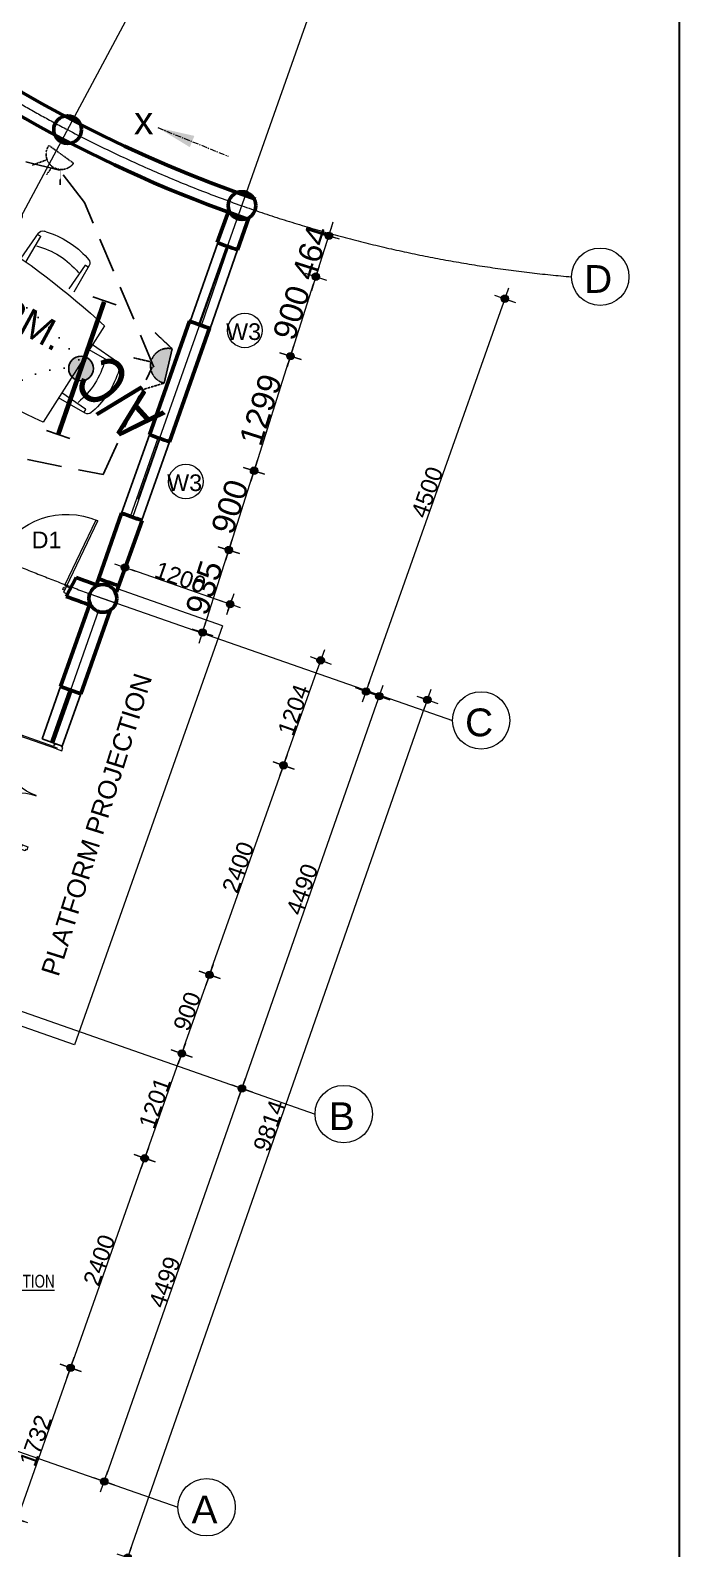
# Model space of a CAD drawing. Header units: millimetres. Extents: x -582 to 488037, y -1142837 to 903.
# Drawn here: x 353385 to 360400, y -1134431 to -1118031 of the extents above; entities that cross this region are included whole.
import ezdxf

# ---------------------------------------------------------------- set-up
doc = ezdxf.new("R2010")
doc.units = ezdxf.units.MM
doc.header["$PDMODE"] = 3
for name, pattern in [('CENTERX2', [101.6, 63.5, -12.7, 12.7, -12.7]), ('DOT2', [3.175, 0, -3.175]), ('HIDDEN', [0.375, 0.25, -0.125])]:
    doc.linetypes.add(name, pattern=pattern)
doc.layers.add('A New CL', color=7, linetype='CENTERX2', lineweight=13, true_color=0x18bbcd)
doc.layers.add('Pipe line', color=7, linetype='Continuous', lineweight=60, true_color=0x0070ff)
for name, color, linetype, lineweight in [('A_Wall 01', 7, 'Continuous', 53), ('COLUMN-HATCH', 1, 'Continuous', 53), ('Dim', 160, 'Continuous', 20), ('Dimension', 5, 'Continuous', 13), ('DINI TABLE', 12, 'Continuous', 0), ('door', 62, 'Continuous', 18), ('dw', 92, 'Continuous', 15), ('hatch', 9, 'Continuous', 0), ('POWER', 5, 'Continuous', 25), ('stair', 20, 'Continuous', 20), ('T-TEXT', 1, 'Continuous', 15), ('TEXT-ANNO', 10, 'Continuous', 15), ('WALL2', 1, 'Continuous', 25), ('window', 210, 'Continuous', 25)]:
    doc.layers.add(name, color=color, linetype=linetype, lineweight=lineweight)
for name, color, linetype in [('E_Electrical Layout', 210, 'Continuous'), ('E_Power', 50, 'HIDDEN'), ('E_Switch', 30, 'DOT2')]:
    doc.layers.add(name, color=color, linetype=linetype)
doc.styles.add('Arial', font='arial.ttf')
doc.styles.get("Standard").update_dxf_attribs({"font": 'arial.ttf', "width": 0.75})
doc.dimstyles.new('A_ Detail', dxfattribs={"dimtxt": 250, "dimasz": 80, "dimexe": 75, "dimexo": 0, "dimgap": 4, "dimtad": 1, "dimdec": 0, "dimzin": 1, "dimdsep": 46, "dimtxsty": 'Arial', "dimblk": 'dot 2', "dimcen": 0.09375, "dimclrd": 5, "dimclre": 5, "dimclrt": 256, "dimadec": 0, "dimazin": 0, "dimtfac": 0.75, "dimtdec": 0, "dimtix": 1, "dimtmove": 1, "dimatfit": 3, "dimfxl": 75, "dimfxlon": 1, "dimtolj": 1, "dimtzin": 0, "dimlwd": 13, "dimlwe": 9, "dimarcsym": 0})

# ---------------------------------------------------------------- blocks, each defined once
blk = doc.blocks.new('A$C115C1E31')
blk.add_circle((-22, 86), 150)
blk = doc.blocks.new('Mesa de Juntas 12 Per 01')
for p, q in [((-61.4, 32.1), (-61.13, 21.4)), ((-59.48, 34.14), (-60.21, 33.86)), ((-42.53, 35.32), (-41.77, 35.15)), ((-41.54, 32.89), (-41.29, 22.78)), ((-41.5, 32.94), (-40.41, 33.01)), ((-40.34, 33.57), (-39.13, 22.93)), ((-31.97, 34.28), (-32.12, 23.57)), ((-30.76, 33.76), (-32.02, 33.73)), ((-29.96, 36.24), (-30.71, 35.99)), ((-30.71, 33.72), (-29.96, 23.64)), ((-12.99, 36.75), (-12.23, 36.55)), ((-12.09, 34.28), (-12.24, 24.17)), ((-12.05, 34.33), (-10.95, 34.36)), ((-10.87, 34.91), (-10.07, 24.24)), ((-3.23, 33.84), (-3.71, 23.15)), ((-2.04, 33.29), (-3.31, 33.29)), ((-1.99, 33.25), (-1.54, 23.15)), ((-1.17, 35.74), (-1.92, 35.52)), ((15.81, 35.74), (16.56, 35.52)), ((16.63, 33.25), (16.18, 23.15)), ((16.68, 33.29), (17.78, 33.29)), ((17.88, 33.84), (18.35, 23.15)), ((-60.17, 31.64), (-61.44, 31.55)), ((-60.12, 31.6), (-58.97, 21.55)), ((-72, -20), (-72, 20)), ((33.73, -20), (33.73, 20)), ((-82.69, 10.56), (-72, 11.03)), ((-84.59, 8.49), (-84.37, 9.24)), ((-82.14, 9.36), (-82.14, 10.46)), ((-82.1, 9.31), (-72, 8.86)), ((44.42, 9.44), (33.73, 9.91)), ((43.83, 8.19), (33.73, 7.75)), ((43.87, 8.24), (43.87, 9.34)), ((46.32, 7.37), (46.1, 8.12)), ((-84.59, -8.49), (-84.37, -9.24)), ((-82.69, -10.56), (-72, -11.03)), ((-82.14, -9.36), (-82.14, -10.63)), ((-82.1, -9.31), (-72, -8.86)), ((43.83, -10.43), (33.73, -9.98)), ((43.87, -10.48), (43.87, -11.74)), ((46.32, -9.61), (46.1, -10.36)), ((44.42, -11.67), (33.73, -12.15)), ((-61.4, -33.22), (-61.13, -22.52)), ((-60.12, -32.71), (-58.97, -22.67)), ((-41.54, -34.01), (-41.29, -23.9)), ((-40.34, -34.69), (-39.13, -24.05)), ((-31.97, -35.39), (-32.12, -24.69)), ((-30.71, -34.84), (-29.96, -24.76)), ((-12.09, -35.4), (-12.24, -25.29)), ((-10.87, -36.03), (-10.07, -25.36)), ((-3.2, -34.87), (-3.67, -24.17)), ((-1.95, -34.27), (-1.5, -24.17)), ((16.67, -34.27), (16.22, -24.17)), ((17.91, -34.87), (18.39, -24.17)), ((-60.17, -32.75), (-61.44, -32.66)), ((-59.48, -35.25), (-60.21, -34.98)), ((-42.53, -36.44), (-41.77, -36.27)), ((-41.5, -34.06), (-40.41, -34.13)), ((-30.76, -34.88), (-32.02, -34.84)), ((-29.96, -37.35), (-30.71, -37.11)), ((-12.05, -35.45), (-10.95, -35.48)), ((-2, -34.32), (-3.27, -34.32)), ((-1.13, -36.76), (-1.88, -36.54)), ((15.85, -36.76), (16.6, -36.54)), ((16.72, -34.32), (17.82, -34.32)), ((-12.99, -37.87), (-12.23, -37.67))]:
    blk.add_line(p, q)
for centre, radius, start, end in [((-20.55, 5.94), 31.73, 76.2046, 107.2551), ((-59.57, 32.15), 1.83, 110.4098, 181.4495), ((-48.88, 4.23), 31.73, 78.4646, 109.5151), ((-42.17, 33.36), 1.83, 6.5302, 77.5699), ((-41.5, 32.89), 0.0458, 93.9898, 181.4495), ((-30.14, 34.25), 1.83, 108.1498, 179.1895), ((-30.75, 33.72), 0.0458, 4.2702, 91.7299), ((-20.51, 4.32), 27.58, 73.3111, 110.1486), ((-12.7, 34.78), 1.83, 4.2702, 75.3099), ((-12.05, 34.28), 0.0458, 91.7299, 179.1895), ((-1.4, 33.76), 1.83, 106.4199, 177.4596), ((-2.04, 33.25), 0.0458, 2.5404, 90), ((7.32, 5.17), 31.73, 74.4748, 105.5252), ((16.04, 33.76), 1.83, 2.5404, 73.5801), ((16.68, 33.25), 0.0458, 90, 177.4596), ((-60.17, 31.59), 0.0458, 6.5302, 93.9898), ((-48.77, 2.61), 27.58, 75.5711, 112.4086), ((7.32, 3.55), 27.58, 71.5812, 108.4188), ((-19.14, -384.35), 407.79, 82.5515, 97.4485), ((-54.02, 0), 31.73, 164.4748, 195.5252), ((-82.61, 8.72), 1.83, 92.5404, 163.5801), ((-82.1, 9.36), 0.0458, 180, 267.4596), ((-52.4, 0), 27.58, 161.5812, 198.4188), ((14.13, -1.12), 27.58, 341.5812, 18.4188), ((43.83, 8.24), 0.0458, 272.5404, 0), ((44.34, 7.61), 1.83, 16.4199, 87.4596), ((15.75, -1.12), 31.73, 344.4748, 15.5252), ((-82.61, -8.72), 1.83, 196.4199, 267.4596), ((-82.1, -9.36), 0.0458, 92.5404, 180), ((43.83, -10.48), 0.0458, 0, 87.4596), ((44.34, -9.84), 1.83, 272.5404, 343.5801), ((-19.14, 284.24), 308.8, 260.1429, 279.8571), ((-48.77, -3.73), 27.58, 247.5914, 284.4289), ((-20.51, -5.43), 27.58, 249.8514, 286.6889), ((7.35, -4.57), 27.58, 251.5812, 288.4188), ((-59.57, -33.26), 1.83, 178.5505, 249.5902), ((-60.17, -32.71), 0.0458, 266.0102, 353.4698), ((-48.88, -5.35), 31.73, 250.4849, 281.5354), ((-42.17, -34.48), 1.83, 282.4301, 353.4698), ((-41.5, -34.01), 0.0458, 178.5505, 266.0102), ((-30.14, -35.37), 1.83, 180.8105, 251.8502), ((-30.75, -34.84), 0.0458, 268.2701, 355.7298), ((-12.7, -35.9), 1.83, 284.6901, 355.7298), ((-12.05, -35.4), 0.0458, 180.8105, 268.2701), ((-1.36, -34.78), 1.83, 182.5404, 253.5801), ((-2, -34.27), 0.0458, 270, 357.4596), ((7.36, -6.19), 31.73, 254.4748, 285.5252), ((16.08, -34.78), 1.83, 286.4199, 357.4596), ((16.72, -34.27), 0.0458, 182.5404, 270), ((-20.55, -7.05), 31.73, 252.7449, 283.7954)]:
    blk.add_arc(centre, radius, start, end)
blk = doc.blocks.new('dot1')
at = {"layer": 'hatch'}
h = blk.add_hatch(color=256, dxfattribs=at)
edge = h.paths.add_edge_path()
edge.add_arc((0, 0), 1, 0, 360)
for p, q in [((0, 3), (0, -3)), ((3, 0), (-3, 0))]:
    blk.add_line(p, q, dxfattribs=at)
blk.add_circle((0, 0), 1, dxfattribs=at)
blk = doc.blocks.new('dot 2')
at = {"layer": 'hatch', "xscale": 0.5, "yscale": 0.5, "zscale": 0.5}
blk.add_blockref('dot1', (0, 0), dxfattribs=at)
blk = doc.blocks.new('*D61')
at = {"layer": 'DEFPOINTS', "color": 0, "transparency": 16777216}
for p in [(355668, -1119925), (358512, -1120930), (354168, -1124168)]:
    blk.add_point(p, dxfattribs=at)
at = {"layer": 'Dimension', "color": 5, "lineweight": 9, "transparency": 16777216}
for p, q in [((358441, -1120905), (358583, -1120955)), ((356942, -1125148), (357083, -1125198))]:
    blk.add_line(p, q, dxfattribs=at)
at = {"layer": 'Dimension', "color": 5, "lineweight": 13, "transparency": 16777216}
blk.add_line((357039, -1125098), (358485, -1121006), dxfattribs=at)
at = {"layer": 'Dimension', "color": 5, "lineweight": 13, "transparency": 16777216, "xscale": 80, "yscale": 80, "zscale": 80}
for p, rotation in [((358512, -1120930), 70.53016339771412), ((357012, -1125173), 250.5301633977141)]:
    blk.add_blockref('dot 2', p, dxfattribs=dict(at, rotation=rotation))
at = {"layer": 'Dimension', "transparency": 16777216, "insert": (357672, -1123020), "char_height": 180, "attachment_point": 5, "rotation": 70.5302, "style": 'Arial'}
blk.add_mtext('\\A1;4500', dxfattribs=at)
blk = doc.blocks.new("5'door")
at = {"layer": 'door'}
for p, q in [((-37, 0), (37, 0)), ((-37, -12), (-37, 0)), ((37, 0), (37, -12)), ((-50, -12), (-37, -12)), ((-50, -50), (-50, -12)), ((12, -50), (-50, -50)), ((50, -37), (12, -37)), ((12, -37), (12, -50)), ((12, -50), (612, -50)), ((37, -12), (50, -12)), ((50, -12), (50, -37)), ((50, -37), (612, -37)), ((-50, -1150), (-50, -1187)), ((12, -1150), (-50, -1150)), ((-50, -1187), (-37, -1187)), ((-37, -1187), (-37, -1200)), ((-37, -1200), (37, -1200)), ((12, -1150), (612, -1150)), ((12, -1162), (12, -1150)), ((50, -1162), (12, -1162)), ((37, -1200), (37, -1187)), ((37, -1187), (50, -1187)), ((50, -1187), (50, -1162)), ((50, -1162), (612, -1162))]:
    blk.add_line(p, q, dxfattribs=at)
for centre, start_param, end_param in [((50, -37), 1.571533, 3.142329), ((50, -1162), 3.141218, 4.712014)]:
    blk.add_ellipse(centre, major_axis=(-562, 0), ratio=1, start_param=start_param, end_param=end_param, dxfattribs=at)
blk = doc.blocks.new('*D247')
at = {"layer": 'DEFPOINTS', "color": 0, "transparency": 16777216}
for p in [(351742, -1131744), (353820, -1132478), (351164, -1133377)]:
    blk.add_point(p, dxfattribs=at)
at = {"layer": 'Dimension', "color": 5, "lineweight": 13, "transparency": 16777216}
blk.add_line((353270, -1134036), (353794, -1132554), dxfattribs=at)
at = {"layer": 'Dimension', "color": 5, "lineweight": 9, "transparency": 16777216}
for p, q in [((353750, -1132453), (353891, -1132503)), ((353172, -1134087), (353314, -1134137))]:
    blk.add_line(p, q, dxfattribs=at)
at = {"layer": 'Dimension', "color": 5, "lineweight": 13, "transparency": 16777216, "xscale": 80, "yscale": 80, "zscale": 80}
for p, rotation in [((353820, -1132478), 70.53016339771207), ((353243, -1134112), 250.5301633977121)]:
    blk.add_blockref('dot 2', p, dxfattribs=dict(at, rotation=rotation))
at = {"layer": 'Dimension', "transparency": 16777216, "insert": (353441, -1133263), "char_height": 180, "attachment_point": 5, "rotation": 70.5302, "style": 'Arial'}
blk.add_mtext('\\A1;1732', dxfattribs=at)
blk = doc.blocks.new('*D248')
at = {"layer": 'DEFPOINTS', "color": 0, "transparency": 16777216}
for p in [(352685, -1129531), (354620, -1130215), (351742, -1131744)]:
    blk.add_point(p, dxfattribs=at)
at = {"layer": 'Dimension', "color": 5, "lineweight": 13, "transparency": 16777216}
blk.add_line((353847, -1132403), (354594, -1130291), dxfattribs=at)
at = {"layer": 'Dimension', "color": 5, "lineweight": 9, "transparency": 16777216}
for p, q in [((354550, -1130190), (354691, -1130240)), ((353750, -1132453), (353891, -1132503))]:
    blk.add_line(p, q, dxfattribs=at)
at = {"layer": 'Dimension', "color": 5, "lineweight": 13, "transparency": 16777216, "xscale": 80, "yscale": 80, "zscale": 80}
for p, rotation in [((354620, -1130215), 70.53016339923839), ((353820, -1132478), 250.5301633992384)]:
    blk.add_blockref('dot 2', p, dxfattribs=dict(at, rotation=rotation))
at = {"layer": 'Dimension', "transparency": 16777216, "insert": (354130, -1131315), "char_height": 180, "attachment_point": 5, "rotation": 70.5302, "style": 'Arial'}
blk.add_mtext('\\A1;2400', dxfattribs=at)
blk = doc.blocks.new('*D249')
at = {"layer": 'DEFPOINTS', "color": 0, "transparency": 16777216}
for p in [(352942, -1128348), (355021, -1129083), (352685, -1129531)]:
    blk.add_point(p, dxfattribs=at)
at = {"layer": 'Dimension', "color": 5, "lineweight": 9, "transparency": 16777216}
for p, q in [((354950, -1129058), (355091, -1129108)), ((354550, -1130190), (354691, -1130240))]:
    blk.add_line(p, q, dxfattribs=at)
at = {"layer": 'Dimension', "color": 5, "lineweight": 13, "transparency": 16777216}
blk.add_line((354647, -1130140), (354994, -1129158), dxfattribs=at)
at = {"layer": 'Dimension', "color": 5, "lineweight": 13, "transparency": 16777216, "xscale": 80, "yscale": 80, "zscale": 80}
for p, rotation in [((355021, -1129083), 70.53016339923839), ((354620, -1130215), 250.5301633992384)]:
    blk.add_blockref('dot 2', p, dxfattribs=dict(at, rotation=rotation))
at = {"layer": 'Dimension', "transparency": 16777216, "insert": (354730, -1129617), "char_height": 180, "attachment_point": 5, "rotation": 70.5302, "style": 'Arial'}
blk.add_mtext('\\A1;1201', dxfattribs=at)
blk = doc.blocks.new('*D250')
at = {"layer": 'DEFPOINTS', "color": 0, "transparency": 16777216}
for p in [(353129, -1127459), (355321, -1128234), (352942, -1128348)]:
    blk.add_point(p, dxfattribs=at)
at = {"layer": 'Dimension', "color": 5, "lineweight": 13, "transparency": 16777216}
blk.add_line((355047, -1129007), (355294, -1128310), dxfattribs=at)
at = {"layer": 'Dimension', "color": 5, "lineweight": 9, "transparency": 16777216}
for p, q in [((355250, -1128209), (355391, -1128259)), ((354950, -1129058), (355091, -1129108))]:
    blk.add_line(p, q, dxfattribs=at)
at = {"layer": 'Dimension', "color": 5, "lineweight": 13, "transparency": 16777216, "xscale": 80, "yscale": 80, "zscale": 80}
for p, rotation in [((355321, -1128234), 70.53016339923839), ((355021, -1129083), 250.5301633992384)]:
    blk.add_blockref('dot 2', p, dxfattribs=dict(at, rotation=rotation))
at = {"layer": 'Dimension', "transparency": 16777216, "insert": (355080, -1128627), "char_height": 180, "attachment_point": 5, "rotation": 70.5302, "style": 'Arial'}
blk.add_mtext('\\A1;900', dxfattribs=at)
blk = doc.blocks.new('*D251')
at = {"layer": 'DEFPOINTS', "color": 0, "transparency": 16777216}
for p in [(353929, -1125197), (356121, -1125971), (353129, -1127459)]:
    blk.add_point(p, dxfattribs=at)
at = {"layer": 'Dimension', "color": 5, "lineweight": 9, "transparency": 16777216}
for p, q in [((356050, -1125946), (356191, -1125996)), ((355250, -1128209), (355391, -1128259))]:
    blk.add_line(p, q, dxfattribs=at)
at = {"layer": 'Dimension', "color": 5, "lineweight": 13, "transparency": 16777216}
blk.add_line((355347, -1128159), (356094, -1126047), dxfattribs=at)
at = {"layer": 'Dimension', "color": 5, "lineweight": 13, "transparency": 16777216, "xscale": 80, "yscale": 80, "zscale": 80}
for p, rotation in [((356121, -1125971), 70.53016339923839), ((355321, -1128234), 250.5301633992384)]:
    blk.add_blockref('dot 2', p, dxfattribs=dict(at, rotation=rotation))
at = {"layer": 'Dimension', "transparency": 16777216, "insert": (355630, -1127071), "char_height": 180, "attachment_point": 5, "rotation": 70.5302, "style": 'Arial'}
blk.add_mtext('\\A1;2400', dxfattribs=at)
blk = doc.blocks.new('*D252')
at = {"layer": 'DEFPOINTS', "color": 0, "transparency": 16777216}
for p in [(354230, -1124026), (356522, -1124836), (353929, -1125197)]:
    blk.add_point(p, dxfattribs=at)
at = {"layer": 'Dimension', "color": 5, "lineweight": 9, "transparency": 16777216}
for p, q in [((356451, -1124811), (356593, -1124861)), ((356050, -1125946), (356191, -1125996))]:
    blk.add_line(p, q, dxfattribs=at)
at = {"layer": 'Dimension', "color": 5, "lineweight": 13, "transparency": 16777216}
blk.add_line((356147, -1125896), (356495, -1124912), dxfattribs=at)
at = {"layer": 'Dimension', "color": 5, "lineweight": 13, "transparency": 16777216, "xscale": 80, "yscale": 80, "zscale": 80}
for p, rotation in [((356522, -1124836), 70.53016339923839), ((356121, -1125971), 250.5301633992384)]:
    blk.add_blockref('dot 2', p, dxfattribs=dict(at, rotation=rotation))
at = {"layer": 'Dimension', "transparency": 16777216, "insert": (356231, -1125372), "char_height": 180, "attachment_point": 5, "rotation": 70.5302, "style": 'Arial'}
blk.add_mtext('\\A1;1204', dxfattribs=at)
blk = doc.blocks.new('*D253')
at = {"layer": 'DEFPOINTS', "color": 0, "transparency": 16777216}
for p in [(355472, -1129391), (355671, -1129461), (353985, -1133637)]:
    blk.add_point(p, dxfattribs=at)
at = {"layer": 'Dimension', "color": 5, "lineweight": 9, "transparency": 16777216}
for p, q in [((355600, -1129436), (355741, -1129486)), ((354113, -1133682), (354254, -1133731))]:
    blk.add_line(p, q, dxfattribs=at)
at = {"layer": 'Dimension', "color": 5, "lineweight": 13, "transparency": 16777216}
blk.add_line((354210, -1133631), (355644, -1129536), dxfattribs=at)
at = {"layer": 'Dimension', "color": 5, "lineweight": 13, "transparency": 16777216, "xscale": 80, "yscale": 80, "zscale": 80}
for p, rotation in [((355671, -1129461), 70.69877310784915), ((354184, -1133706), 250.6987731078491)]:
    blk.add_blockref('dot 2', p, dxfattribs=dict(at, rotation=rotation))
at = {"layer": 'Dimension', "transparency": 16777216, "insert": (354837, -1131552), "char_height": 180, "attachment_point": 5, "rotation": 70.6988, "style": 'Arial'}
blk.add_mtext('\\A1;4499', dxfattribs=at)
blk = doc.blocks.new('*D83')
at = {"layer": 'DEFPOINTS', "color": 0, "transparency": 16777216}
for p in [(356999, -1125168), (357155, -1125223), (355472, -1129391)]:
    blk.add_point(p, dxfattribs=at)
at = {"layer": 'Dimension', "color": 5, "lineweight": 9, "transparency": 16777216}
for p, q in [((357084, -1125198), (357226, -1125248)), ((355600, -1129436), (355741, -1129486))]:
    blk.add_line(p, q, dxfattribs=at)
at = {"layer": 'Dimension', "color": 5, "lineweight": 13, "transparency": 16777216}
blk.add_line((355697, -1129385), (357128, -1125298), dxfattribs=at)
at = {"layer": 'Dimension', "color": 5, "lineweight": 13, "transparency": 16777216, "xscale": 80, "yscale": 80, "zscale": 80}
for p, rotation in [((357155, -1125223), 70.69877310981573), ((355671, -1129461), 250.6987731098157)]:
    blk.add_blockref('dot 2', p, dxfattribs=dict(at, rotation=rotation))
at = {"layer": 'Dimension', "transparency": 16777216, "insert": (356322, -1127310), "char_height": 180, "attachment_point": 5, "rotation": 70.6988, "style": 'Arial'}
blk.add_mtext('\\A1;4490', dxfattribs=at)
blk = doc.blocks.new('*D84')
at = {"layer": 'DEFPOINTS', "color": 0, "transparency": 16777216}
for p in [(357674, -1125263), (357674, -1125263), (354438, -1134529)]:
    blk.add_point(p, dxfattribs=at)
at = {"layer": 'Dimension', "color": 5, "lineweight": 13, "transparency": 16777216}
blk.add_line((354465, -1134453), (357648, -1125339), dxfattribs=at)
at = {"layer": 'Dimension', "color": 5, "lineweight": 9, "transparency": 16777216}
for p, q in [((357674, -1125263), (357603, -1125239)), ((354438, -1134529), (354367, -1134504))]:
    blk.add_line(p, q, dxfattribs=at)
at = {"layer": 'Dimension', "color": 5, "lineweight": 13, "transparency": 16777216, "xscale": 80, "yscale": 80, "zscale": 80}
for p, rotation in [((357674, -1125263), 70.74838221660089), ((354438, -1134529), 250.7483822166008)]:
    blk.add_blockref('dot 2', p, dxfattribs=dict(at, rotation=rotation))
at = {"layer": 'Dimension', "transparency": 16777216, "insert": (355966, -1129864), "char_height": 180, "attachment_point": 5, "rotation": 70.7484, "style": 'Arial'}
blk.add_mtext('\\A1;9814', dxfattribs=at)
blk = doc.blocks.new('*D328')
at = {"layer": 'DEFPOINTS', "color": 0, "transparency": 16777216}
for p in [(354408, -1123833), (354327, -1124064), (355462, -1124462)]:
    blk.add_point(p, dxfattribs=at)
at = {"layer": 'Dimension', "color": 5, "lineweight": 9, "transparency": 16777216}
for p, q in [((354383, -1123904), (354433, -1123762)), ((355518, -1124301), (355568, -1124160))]:
    blk.add_line(p, q, dxfattribs=at)
at = {"layer": 'Dimension', "color": 5, "lineweight": 13, "transparency": 16777216}
blk.add_line((355467, -1124204), (354483, -1123859), dxfattribs=at)
at = {"layer": 'Dimension', "color": 5, "lineweight": 13, "transparency": 16777216, "xscale": 80, "yscale": 80, "zscale": 80}
for p, rotation in [((354408, -1123833), 160.6938576960028), ((355543, -1124230), 340.6938576960028)]:
    blk.add_blockref('dot 2', p, dxfattribs=dict(at, rotation=rotation))
at = {"layer": 'Dimension', "transparency": 16777216, "insert": (355007, -1123941), "char_height": 180, "attachment_point": 5, "rotation": 340.6939, "style": 'Arial'}
blk.add_mtext('\\A1;1200', dxfattribs=at)
blk = doc.blocks.new('d1')
at = {"layer": 'door'}
for p, q in [((46, 35), (46, 819)), ((46, 819), (69, 819)), ((69, 819), (69, 35)), ((46, 35), (46, 12)), ((69, 35), (46, 35)), ((46, 12), (69, 12)), ((854, 12), (831, 12)), ((854, 35), (854, 12)), ((46, -11), (69, -11)), ((46, -11), (46, -35)), ((854, -12), (831, -12)), ((854, -12), (854, -35))]:
    blk.add_line(p, q, dxfattribs=at)
blk.add_lwpolyline([(46, -35), (0, -35), (0, 35), (46, 35)], close=True, dxfattribs=at)
for points in [[(69, -11), (69, 12)], [(831, -12), (831, 12)], [(854, 35), (900, 35), (900, -35), (854, -35)]]:
    blk.add_lwpolyline(points, dxfattribs=at)
blk.add_arc((18, -17), 837, 2.7517, 88.0714, dxfattribs=at)
blk = doc.blocks.new('*D200')
at = {"layer": 'DEFPOINTS', "color": 0, "transparency": 16777216}
for p in [(354934, -1123456), (355530, -1123645), (354650, -1124346)]:
    blk.add_point(p, dxfattribs=at)
at = {"layer": 'Dim', "color": 5, "lineweight": 13, "transparency": 16777216}
blk.add_line((355271, -1124460), (355505, -1123722), dxfattribs=at)
at = {"layer": 'Dim', "color": 5, "lineweight": 9, "transparency": 16777216}
for p, q in [((355458, -1123623), (355601, -1123668)), ((355175, -1124513), (355318, -1124559))]:
    blk.add_line(p, q, dxfattribs=at)
at = {"layer": 'Dim', "color": 5, "lineweight": 13, "transparency": 16777216, "xscale": 80, "yscale": 80, "zscale": 80}
for p, rotation in [((355530, -1123645), 72.35323087573609), ((355246, -1124536), 252.3532308757361)]:
    blk.add_blockref('dot 2', p, dxfattribs=dict(at, rotation=rotation))
at = {"layer": 'Dim', "transparency": 16777216, "insert": (355263, -1124051), "char_height": 250, "attachment_point": 5, "rotation": 72.3532, "style": 'Arial'}
blk.add_mtext('\\A1;935', dxfattribs=at)
blk = doc.blocks.new('*D201')
at = {"layer": 'DEFPOINTS', "color": 0, "transparency": 16777216}
for p in [(355228, -1122605), (355802, -1122788), (354934, -1123456)]:
    blk.add_point(p, dxfattribs=at)
at = {"layer": 'Dim', "color": 5, "lineweight": 13, "transparency": 16777216}
blk.add_line((355554, -1123569), (355778, -1122864), dxfattribs=at)
at = {"layer": 'Dim', "color": 5, "lineweight": 9, "transparency": 16777216}
for p, q in [((355731, -1122765), (355874, -1122811)), ((355458, -1123623), (355601, -1123668))]:
    blk.add_line(p, q, dxfattribs=at)
at = {"layer": 'Dim', "color": 5, "lineweight": 13, "transparency": 16777216, "xscale": 80, "yscale": 80, "zscale": 80}
for p, rotation in [((355802, -1122788), 72.35323087439191), ((355530, -1123645), 252.3532308743919)]:
    blk.add_blockref('dot 2', p, dxfattribs=dict(at, rotation=rotation))
at = {"layer": 'Dim', "transparency": 16777216, "insert": (355541, -1123177), "char_height": 250, "attachment_point": 5, "rotation": 72.3532, "style": 'Arial'}
blk.add_mtext('\\A1;900', dxfattribs=at)
blk = doc.blocks.new('*D202')
at = {"layer": 'DEFPOINTS', "color": 0, "transparency": 16777216}
for p in [(355668, -1121382), (356196, -1121550), (355228, -1122605)]:
    blk.add_point(p, dxfattribs=at)
at = {"layer": 'Dim', "color": 5, "lineweight": 9, "transparency": 16777216}
for p, q in [((356125, -1121527), (356268, -1121573)), ((355731, -1122765), (355874, -1122811))]:
    blk.add_line(p, q, dxfattribs=at)
at = {"layer": 'Dim', "color": 5, "lineweight": 13, "transparency": 16777216}
blk.add_line((355827, -1122712), (356172, -1121626), dxfattribs=at)
at = {"layer": 'Dim', "color": 5, "lineweight": 13, "transparency": 16777216, "xscale": 80, "yscale": 80, "zscale": 80}
for p, rotation in [((356196, -1121550), 72.35323087439191), ((355802, -1122788), 252.3532308743919)]:
    blk.add_blockref('dot 2', p, dxfattribs=dict(at, rotation=rotation))
at = {"layer": 'Dim', "transparency": 16777216, "insert": (355874, -1122129), "char_height": 250, "attachment_point": 5, "rotation": 72.3532, "style": 'Arial'}
blk.add_mtext('\\A1;1299', dxfattribs=at)
blk = doc.blocks.new('*D203')
at = {"layer": 'DEFPOINTS', "color": 0, "transparency": 16777216}
for p in [(355962, -1120531), (356469, -1120692), (355668, -1121382)]:
    blk.add_point(p, dxfattribs=at)
at = {"layer": 'Dim', "color": 5, "lineweight": 13, "transparency": 16777216}
blk.add_line((356221, -1121474), (356445, -1120769), dxfattribs=at)
at = {"layer": 'Dim', "color": 5, "lineweight": 9, "transparency": 16777216}
for p, q in [((356398, -1120670), (356541, -1120715)), ((356125, -1121527), (356268, -1121573))]:
    blk.add_line(p, q, dxfattribs=at)
at = {"layer": 'Dim', "color": 5, "lineweight": 13, "transparency": 16777216, "xscale": 80, "yscale": 80, "zscale": 80}
for p, rotation in [((356469, -1120692), 72.35323087439191), ((356196, -1121550), 252.3532308743919)]:
    blk.add_blockref('dot 2', p, dxfattribs=dict(at, rotation=rotation))
at = {"layer": 'Dim', "transparency": 16777216, "insert": (356207, -1121081), "char_height": 250, "attachment_point": 5, "rotation": 72.3532, "style": 'Arial'}
blk.add_mtext('\\A1;900', dxfattribs=at)
blk = doc.blocks.new('*D204')
at = {"layer": 'DEFPOINTS', "color": 0, "transparency": 16777216}
for p in [(356152, -1120105), (356610, -1120250), (355962, -1120531)]:
    blk.add_point(p, dxfattribs=at)
at = {"layer": 'Dim', "color": 5, "lineweight": 13, "transparency": 16777216}
for p, q in [((356634, -1120174), (356658, -1120098)), ((356469, -1120692), (356610, -1120250)), ((356445, -1120769), (356421, -1120845))]:
    blk.add_line(p, q, dxfattribs=at)
at = {"layer": 'Dim', "color": 5, "lineweight": 9, "transparency": 16777216}
for p, q in [((356538, -1120228), (356681, -1120273)), ((356398, -1120670), (356541, -1120715))]:
    blk.add_line(p, q, dxfattribs=at)
at = {"layer": 'Dim', "color": 5, "lineweight": 13, "transparency": 16777216, "xscale": 80, "yscale": 80, "zscale": 80}
for p, rotation in [((356610, -1120250), 252.3532308743919), ((356469, -1120692), 72.3532308743919)]:
    blk.add_blockref('dot 2', p, dxfattribs=dict(at, rotation=rotation))
at = {"layer": 'Dim', "transparency": 16777216, "insert": (356414, -1120432), "char_height": 250, "attachment_point": 5, "rotation": 72.3532, "style": 'Arial'}
blk.add_mtext('\\A1;464', dxfattribs=at)
blk = doc.blocks.new('15a1')
for p, q in [((0, 150), (0, 300)), ((-150, 0), (-250, 173)), ((150, 0), (250, 173))]:
    blk.add_line(p, q)
blk.add_arc((0, 0), 150, 0, 180)
blk = doc.blocks.new('A C PO')
at = {"layer": 'POWER'}
blk.add_hatch(color=2, dxfattribs=at).paths.add_polyline_path([(150, 0, 1), (-150, 0)])
blk.add_line((-150, 0), (150, 0), dxfattribs=at)
at = {"layer": 'E_Power', "color": 2}
blk.add_blockref('15a1', (0, 0), dxfattribs=at)
blk = doc.blocks.new('F')
at = {"layer": 'E_Electrical Layout', "ltscale": 5}
h = blk.add_hatch(color=256, dxfattribs=at)
edge = h.paths.add_edge_path()
edge.add_ellipse((0, 0), major_axis=(-37.1, 37.1), ratio=1, start_angle=45, end_angle=135, ccw=False)
edge.add_ellipse((0, 0), major_axis=(37.1, 37.1), ratio=1, start_angle=45, end_angle=135, ccw=False)
edge.add_line((0, 52.5), (0, -52.5))
edge = h.paths.add_edge_path()
edge.add_ellipse((0, 0), major_axis=(-37.1, 37.1), ratio=1, start_angle=225, end_angle=315, ccw=False)
edge.add_ellipse((0, 0), major_axis=(37.1, 37.1), ratio=1, start_angle=225, end_angle=315, ccw=False)
edge.add_line((0, -52.5), (0, 52.5))
for p, q in [((-52.5, 305), (52.5, 305)), ((-52.5, -296.8), (52.5, -296.8))]:
    blk.add_line(p, q, dxfattribs=at)
at = {"layer": 'E_Electrical Layout', "ltscale": 5, "const_width": 20}
blk.add_lwpolyline([(0, -300), (0, 300)], dxfattribs=at)
at = {"layer": 'E_Electrical Layout', "ltscale": 5, "const_width": 3.5}
for points in [[(-52.5, 0, -1), (52.5, 0, -1)], [(-52.5, 0, 1), (52.5, 0, 1)]]:
    blk.add_lwpolyline(points, format="xyb", dxfattribs=at)
at = {"layer": 'E_Electrical Layout', "ltscale": 5}
blk.add_circle((0, 0), 52.5, dxfattribs=at)
blk.add_circle((0, 0), 52.5, dxfattribs=at)
blk = doc.blocks.new('15A SOC')
at = {"layer": 'E_Power', "ltscale": 0.010417}
for p, q in [((-94.8, 141.8), (-47.1, 70.5)), ((0, 84.8), (-0.2, 138.4)), ((94.5, 142), (46.9, 70.6)), ((84.8, 0), (-84.8, 0))]:
    blk.add_line(p, q, dxfattribs=at)
blk.add_arc((0, 0), 84.8, 0, 180, dxfattribs=at)

msp = doc.modelspace()

# ---------------------------------------------------------------- linework, layer by layer
at = {"layer": 'A New CL', "ltscale": 100}
for p, q in [((355191.5, -1116473.3), (344585.3, -1136296.8)), ((356662.2, -1117113.4), (352278, -1129514.6)), ((354027, -1124117.3), (357945.2, -1125485)), ((352527.1, -1128359.8), (356460.8, -1129737.5)), ((351307.7, -1132701.7), (354978.6, -1133984))]:
    msp.add_line(p, q, dxfattribs=at)
for centre, radius, start, end in [((360447.5, -1106406), 14338.9, 232.20406, 242.31116), ((360447.5, -1106406), 14338.9, 242.31116, 250.53016), ((360447.5, -1106406), 14338.9, 250.53016, 265.13551), ((360447.5, -1106405.9), 18838.9, 242.65784, 250.98654)]:
    msp.add_arc(centre, radius, start, end, dxfattribs=at)
at = {"layer": 'A_Wall 01'}
for p, q in [((355528.3, -1119975.6), (355405, -1120324.4)), ((355745.1, -1120052.3), (355621.8, -1120401.1)), ((355103, -1121172.3), (354671.1, -1122398.5)), ((355319.8, -1121249), (354887.9, -1122475.2)), ((354371.1, -1123247), (354098.3, -1124020.5)), ((354593.5, -1123325.6), (354315.2, -1124097.2)), ((353772.1, -1124145.4), (353878.5, -1123939.7)), ((354024.1, -1124238.1), (353712.3, -1125119.9)), ((354247, -1124297.4), (353929.2, -1125196.6)), ((353929.2, -1125196.6), (353712.3, -1125119.9))]:
    msp.add_line(p, q, dxfattribs=at)
for centre, radius, start, end in [((360449.9, -1106406.7), 14223.9, 186.52812, 250.9934), ((360449.9, -1106406.7), 14453.9, 211.53397, 250.9934), ((360449.9, -1106406.7), 14803.9, 250.07543, 250.96562), ((360449.9, -1106406.7), 15703.9, 250.07543, 250.96562), ((360547.9, -1106123.1), 16003.9, 250.10953, 250.93296), ((360482.6, -1106312.2), 17103.9, 250.13658, 250.90706), ((360449.9, -1106406.7), 17003.9, 250.13658, 250.90706), ((360482.6, -1106312.2), 18003.9, 250.13658, 250.90706), ((360449.9, -1106406.7), 17903.9, 250.13658, 250.90706), ((360447.5, -1106406), 18723.9, 249.46157, 250.23636), ((360449.9, -1106406.7), 18653.9, 250.16239, 250.88235), ((360447.5, -1106406), 18953.9, 249.37862, 250.23815)]:
    msp.add_arc(centre, radius, start, end, dxfattribs=at)
at = {"layer": 'Dimension'}
for centre, radius in [((359541.8, -1120693.2), 310.3), ((355702.2, -1121272.7), 186.2), ((355065.2, -1122904.7), 186.2), ((358255.4, -1125485), 310.3), ((356771.1, -1129737.5), 310.3), ((355288.8, -1133984), 310.3)]:
    msp.add_circle(centre, radius, dxfattribs=at)
at = {"layer": 'dw'}
for p, q in [((355204.4, -1121208.2), (355506.3, -1120360.4)), ((355232.4, -1121218.8), (355527.3, -1120368.5)), ((354467.6, -1123281.5), (354767.7, -1122432.6)), ((354494.1, -1123290.9), (354788.6, -1122440.8))]:
    msp.add_line(p, q, dxfattribs=at)
at = {"layer": 'dw', "lineweight": 30}
msp.add_lwpolyline([(330700, -1140837.3), (360400, -1140837.3), (360400, -1099837.3), (330700, -1099837.3)], close=True, dxfattribs=at)
at = {"layer": 'E_Power', "ltscale": 1500}
for p, q in [((353700, -1119540), (351420, -1118990)), ((353970, -1119890), (353700, -1119540)), ((354720, -1121670), (353970, -1119890)), ((354170, -1122830), (354700, -1121670)), ((351700, -1122340), (354170, -1122830))]:
    msp.add_line(p, q, dxfattribs=at)
at = {"layer": 'E_Switch', "ltscale": 50}
for centre, radius, start, end in [((350459.9, -1124488.7), 4506.2, 40.03618, 82.60312), ((353826.7, -1122788.7), 1111.8, 85.70258, 208.5449)]:
    msp.add_arc(centre, radius, start, end, dxfattribs=at)
at = {"layer": 'stair'}
for p, q in [((355461.7, -1124461.7), (354326.8, -1124064.2)), ((355461.7, -1124461.7), (353860.6, -1128990.6)), ((353860.6, -1128990.6), (352842.4, -1128630.7))]:
    msp.add_line(p, q, dxfattribs=at)
at = {"layer": 'TEXT-ANNO'}
msp.add_arc((360447.5, -1106406), 14223.9, 210.65489, 250.13514, dxfattribs=at)
at = {"layer": 'window'}
for p, q in [((355110.1, -1121174.9), (355412.1, -1120327)), ((355326.9, -1121251.6), (355621.8, -1120401.2)), ((354371.1, -1123247), (354671.1, -1122398.5)), ((354587.9, -1123323.7), (354887.9, -1122475.1)), ((353712.3, -1125119.9), (353512.3, -1125685.6)), ((353929.2, -1125196.6), (353729.2, -1125762.3)), ((353729.2, -1125762.3), (353512.3, -1125685.6))]:
    msp.add_line(p, q, dxfattribs=at)
at = {"layer": 'window', "const_width": 50}
msp.add_lwpolyline([(353820.7, -1125158.2), (353620.7, -1125723.9)], dxfattribs=at)

# ---------------------------------------------------------------- block references
at = {"layer": 'COLUMN-HATCH'}
for p in [(353809.3, -1119189.3), (355693.4, -1120009.7), (354190.5, -1124253.4)]:
    msp.add_blockref('A$C115C1E31', p, dxfattribs=at)
at = {"layer": 'DINI TABLE', "xscale": -30.89141516001892, "yscale": 30.89141514240207, "zscale": 30.89141517041627, "rotation": 147.5250280012252}
msp.add_blockref('Mesa de Juntas 12 Per 01', (352976.1, -1121183.5), dxfattribs=at)
at = {"layer": 'door', "xscale": -1, "rotation": 340.5301633981021}
msp.add_blockref("5'door", (353693.8, -1125749.8), dxfattribs=at)
at = {"layer": 'E_Electrical Layout', "xscale": 2.54, "yscale": 2.54, "zscale": 2.54, "rotation": 340.9049496257076}
msp.add_blockref('F', (353932.7, -1121683.9), dxfattribs=at)
at = {"layer": 'E_Power'}
for name, p, xscale, yscale, zscale, rotation in [('15A SOC', (353718.9, -1119370.4), 1.933907334955848, 1.933907332272611, 1.933907335074686, 144.1350351631633), ('A C PO', (354873.8, -1121656.2), 1.27, 1.27, 1.27, 76.80852695942605)]:
    msp.add_blockref(name, p, dxfattribs=dict(at, xscale=xscale, yscale=yscale, zscale=zscale, rotation=rotation))
at = {"layer": 'TEXT-ANNO'}
for p in [(353806.9, -1119188.6), (355691, -1120009)]:
    msp.add_blockref('A$C115C1E31', p, dxfattribs=at)
at = {"layer": 'WALL2', "xscale": -1, "rotation": 334.483707068382}
msp.add_blockref('d1', (353801.3, -1124089.1), dxfattribs=at)

# ---------------------------------------------------------------- texts
at = {"layer": 'E_Power', "width": 0.75}
msp.add_text('A/C', height=528, rotation=132.32457, dxfattribs=at).set_placement((354849.3, -1122177.1))
at = {"layer": 'Pipe line', "color": 5, "attachment_point": 5, "style": 'Arial'}
for s, insert, char_height in [('x', (354609.8, -1119002.7), 300), ('D', (359519.9, -1120716.7), 300), ('W3', (355689, -1121286.9), 180), ('W3', (355052, -1122918.9), 180), ('D1', (353560.3, -1123535.7), 180), ('C', (358233.5, -1125508.5), 300), ('B', (356749.1, -1129761), 300), ('A', (355266.9, -1134007.5), 300)]:
    msp.add_mtext(s, dxfattribs=dict(at, insert=insert, char_height=char_height))
for s, insert, char_height, rotation in [('MEETING RM.', (352493.1, -1120708.4), 300, 331.46248), ('PLATFORM PROJECTION', (354101.6, -1126611), 200, 72.62553)]:
    msp.add_mtext(s, dxfattribs=dict(at, insert=insert, char_height=char_height, rotation=rotation))
at = {"layer": 'T-TEXT', "ltscale": 0.005, "insert": (352193.6, -1131543.6), "char_height": 138, "attachment_point": 4}
msp.add_mtext('\\pi-414,l414,t414;{\\L\\C7;150MM PROJECTION}', dxfattribs=at)

# ---------------------------------------------------------------- dimensions: what is measured, and where the dimension line sits
at = {"layer": 'Dim'}
for base, p1, p2, picture, middle in [((356609.7, -1120250.5), (355961.8, -1120531.1), (356152.2, -1120105), '*D204', (356413.9, -1120431.6)), ((356469.1, -1120692.5), (355668.3, -1121381.9), (355961.8, -1120531.1), '*D203', (356207.3, -1121081.3)), ((356196.3, -1121549.9), (355227.9, -1122605.1), (355668.3, -1121381.9), '*D202', (355874, -1122129)), ((355802.5, -1122787.9), (354933.5, -1123455.6), (355227.9, -1122605.1), '*D201', (355540.7, -1123176.7))]:
    dim = msp.add_linear_dim(base=base, p1=p1, p2=p2, angle=252.35323, dimstyle='A_ Detail', dxfattribs=at)
    dim.commit()
    dim.dimension.update_dxf_attribs({"geometry": picture, "text_midpoint": middle})
dim = msp.add_aligned_dim(p1=(354650.2, -1124346.2), p2=(354933.5, -1123455.6), distance=-625.7, dimstyle='A_ Detail', dxfattribs=at)
dim.commit()
dim.dimension.update_dxf_attribs({"geometry": '*D200', "text_midpoint": (355262.6, -1124050.7)})
at = {"layer": 'Dimension'}
for p1, p2, distance, picture, middle in [((354168.3, -1124167.6), (355668.2, -1119924.9), -3016.4, '*D61', (357671.8, -1123019.7)), ((354438.3, -1134528.7), (357674.2, -1125263.3), 0, '*D84', (355965.7, -1129864.4)), ((353985.1, -1133637), (355472, -1129391.2), -210.4, '*D253', (354836.6, -1131551.9)), ((351164.5, -1133376.9), (351741.9, -1131743.6), -2204.5, '*D247', (353441.1, -1133263))]:
    dim = msp.add_aligned_dim(p1=p1, p2=p2, distance=distance, dimstyle='A_ Detail', override={"dimtxt": 180}, dxfattribs=at)
    dim.commit()
    dim.dimension.update_dxf_attribs({"geometry": picture, "text_midpoint": middle})
dim = msp.add_aligned_dim(p1=(355461.7, -1124461.7), p2=(354326.8, -1124064.2), distance=-245.1, text='1200', dimstyle='A_ Detail', override={"dimtxt": 180}, dxfattribs=at)
dim.commit()
dim.dimension.update_dxf_attribs({"geometry": '*D328', "text_midpoint": (355007, -1123941.2)})
for base, p1, p2, angle, picture, middle in [((356521.9, -1124836.4), (353929.2, -1125196.6), (354230.2, -1124026.2), 250.53016, '*D252', (356230.9, -1125371.9)), ((356120.7, -1125971.3), (353129.2, -1127459.3), (353929.2, -1125196.6), 250.53016, '*D251', (355630.3, -1127070.8)), ((357154.8, -1125222.9), (355472, -1129391.2), (356998.9, -1125168.3), 250.69877, '*D83', (356322.2, -1127310.1)), ((355320.7, -1128234.1), (352942.3, -1128348.1), (353129.2, -1127459.3), 250.53016, '*D250', (355080.3, -1128626.5)), ((355020.7, -1129082.8), (352685.2, -1129531.3), (352942.3, -1128348.1), 250.53016, '*D249', (354730.1, -1129617.2)), ((354620.3, -1130215.4), (351741.9, -1131743.6), (352685.2, -1129531.3), 250.53016, '*D248', (354129.9, -1131314.9))]:
    dim = msp.add_linear_dim(base=base, p1=p1, p2=p2, angle=angle, dimstyle='A_ Detail', override={"dimtxt": 180}, dxfattribs=at)
    dim.commit()
    dim.dimension.update_dxf_attribs({"geometry": picture, "text_midpoint": middle})

# ---------------------------------------------------------------- leaders
at = {"layer": 'A New CL', "color": 30}
msp.add_leader([(354762, -1119081.9), (355521.2, -1119389.6)], dimstyle='A_ Detail', override={"dimasz": 400, "dimgap": 4, "dimtad": 0, "dimfxlon": 1, "dimarcsym": 1}, dxfattribs=at)

doc.saveas('drawing.dxf')
